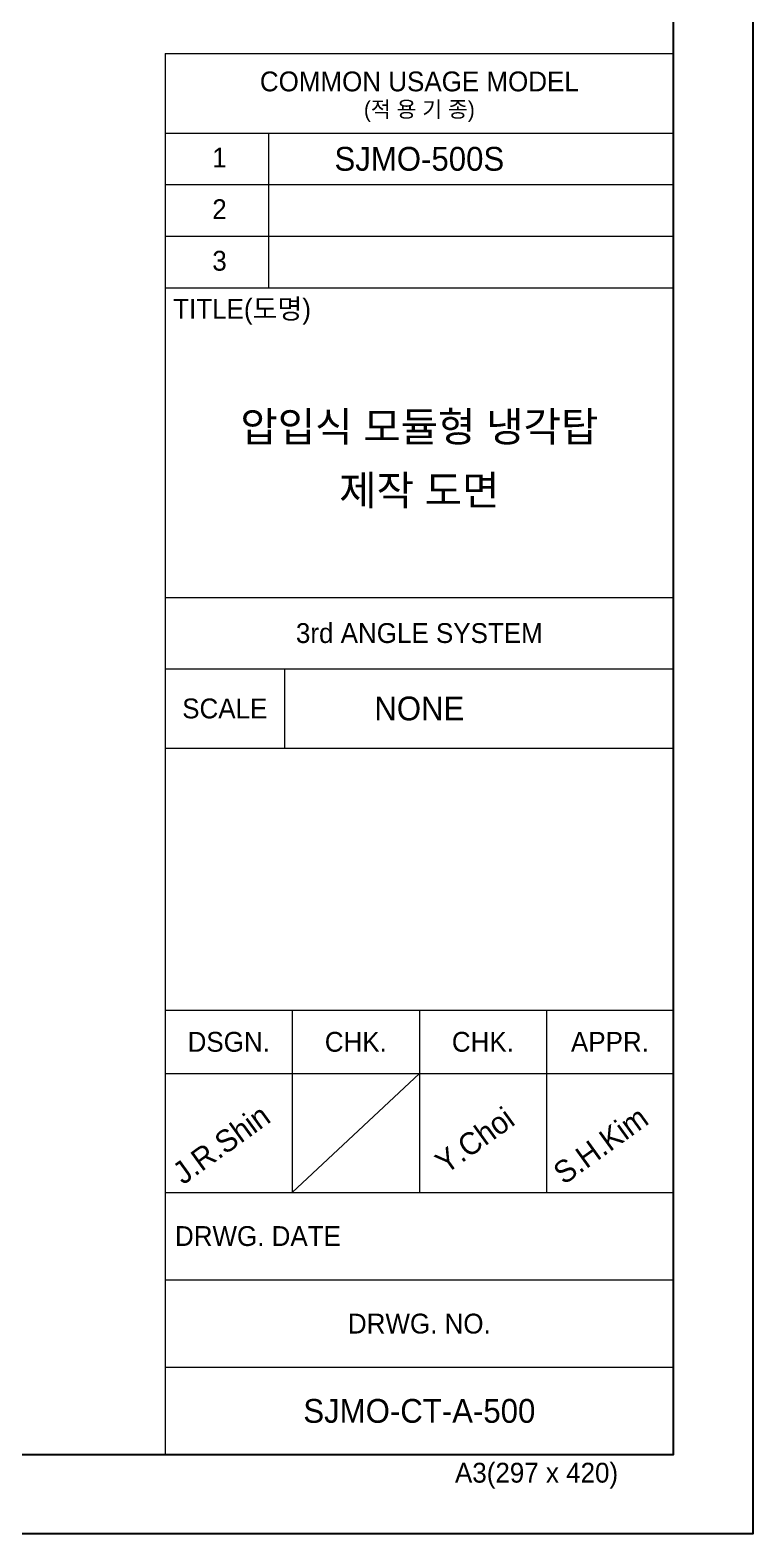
# Model space of a CAD drawing. Header units: millimetres. Extents: x -662642 to 33419, y -141169 to 23423.
# Drawn here: x 26708 to 33419, y 1526 to 15495 of the extents above; entities that cross this region are included whole.
import ezdxf
from ezdxf.enums import TextEntityAlignment as Align

# ---------------------------------------------------------------- set-up
doc = ezdxf.new("R2010")
doc.units = ezdxf.units.MM
doc.layers.add('냉각탑_form', color=1, linetype='Continuous')
doc.layers.add('냉각탑_text', color=3, linetype='Continuous')
doc.styles.add('돋움', font='Dotum.ttf')

msp = doc.modelspace()

# ---------------------------------------------------------------- linework, layer by layer
at = {"layer": 'Defpoints'}
msp.add_lwpolyline([(2452.8, 23423.1), (33418.6, 23423.1), (33418.6, 1525.9), (2452.8, 1525.9)], close=True, dxfattribs=at)
at = {"layer": '냉각탑_form', "lineweight": 20}
for p, q in [((27962.7, 15276.2), (27962.7, 2263.2)), ((27962.7, 15276.2), (32681.3, 15276.2)), ((27962.7, 14538.9), (32681.3, 14538.9)), ((28921.2, 14538.9), (28921.2, 13101.2)), ((27962.7, 14059.7), (32681.3, 14059.7)), ((27962.7, 13580.4), (32681.3, 13580.4)), ((27962.7, 13101.2), (32681.3, 13101.2)), ((27962.7, 10225.8), (32681.3, 10225.8)), ((27962.7, 9562.3), (32681.3, 9562.3)), ((29068.7, 9562.3), (29068.7, 8825)), ((27962.7, 8825), (32681.3, 8825)), ((27962.7, 6391.9), (32681.3, 6391.9)), ((29142.4, 6391.9), (29142.4, 4696.2)), ((30322, 6391.9), (30322, 4696.2)), ((31501.7, 6391.9), (31501.7, 4696.2)), ((27962.7, 5802.1), (32681.3, 5802.1)), ((30322, 5802.1), (29142.4, 4696.2)), ((27962.7, 4696.2), (32681.3, 4696.2)), ((27962.7, 3885.2), (32681.3, 3885.2)), ((27962.7, 3074.2), (32681.3, 3074.2))]:
    msp.add_line(p, q, dxfattribs=at)
at = {"layer": '냉각탑_form'}
msp.add_lwpolyline([(3190.1, 22685.8), (3190.1, 2263.2), (32681.3, 2263.2), (32681.3, 22685.8)], close=True, dxfattribs=at)

# ---------------------------------------------------------------- texts
at = {"layer": '냉각탑_form', "lineweight": 20, "style": '돋움'}
for s, height, p in [('COMMON USAGE MODEL', 184.32, (30322, 15018.1)), ('(적 용 기 종)', 147.46, (30322, 14760.1)), ('3rd ANGLE SYSTEM', 184.32, (30322, 9894)), ('SCALE', 184.32, (28515.7, 9193.6)), ('DSGN.', 184.32, (28552.6, 6097)), ('CHK.', 184.32, (29732.2, 6097)), ('CHK.', 184.32, (30911.9, 6097)), ('APPR.', 184.32, (32091.5, 6097)), ('DRWG. NO.', 184.32, (30322, 3479.7))]:
    msp.add_text(s, height=height, dxfattribs=at).set_placement(p, align=Align.MIDDLE_CENTER)
for s, height, p in [('1', 184.3, (28399.9, 14218.7)), ('2', 184.3, (28399.9, 13739.4)), ('3', 184.3, (28399.9, 13260.2)), ('TITLE(도명)', 184.32, (28036.8, 12814)), ('DRWG. DATE', 184.32, (28053.5, 4200.6)), ('A3(297 x 420)', 184.32, (30652.8, 2002.4))]:
    msp.add_text(s, height=height, dxfattribs=at).set_placement(p)
at = {"layer": '냉각탑_text', "lineweight": 20, "style": '돋움'}
for s, height, p in [('SJMO-500S', 221.18, (30322, 14299.3)), ('압입식 모듈형 냉각탑', 276.412, (30322, 11810.6)), ('제작 도면', 276.41, (30322, 11220.9)), ('NONE', 221.18, (30322, 9193.6)), ('SJMO-CT-A-500', 221.184, (30322, 2668.7))]:
    msp.add_text(s, height=height, dxfattribs=at).set_placement(p, align=Align.MIDDLE_CENTER)
for s, p in [('J.R.Shin', (28129.5, 4763.7)), ('Y.Choi', (30567.5, 4862.1)), ('S.H.Kim', (31663.9, 4763.7))]:
    msp.add_text(s, height=206.44, rotation=35.81856, dxfattribs=at).set_placement(p)

doc.saveas('drawing.dxf')
